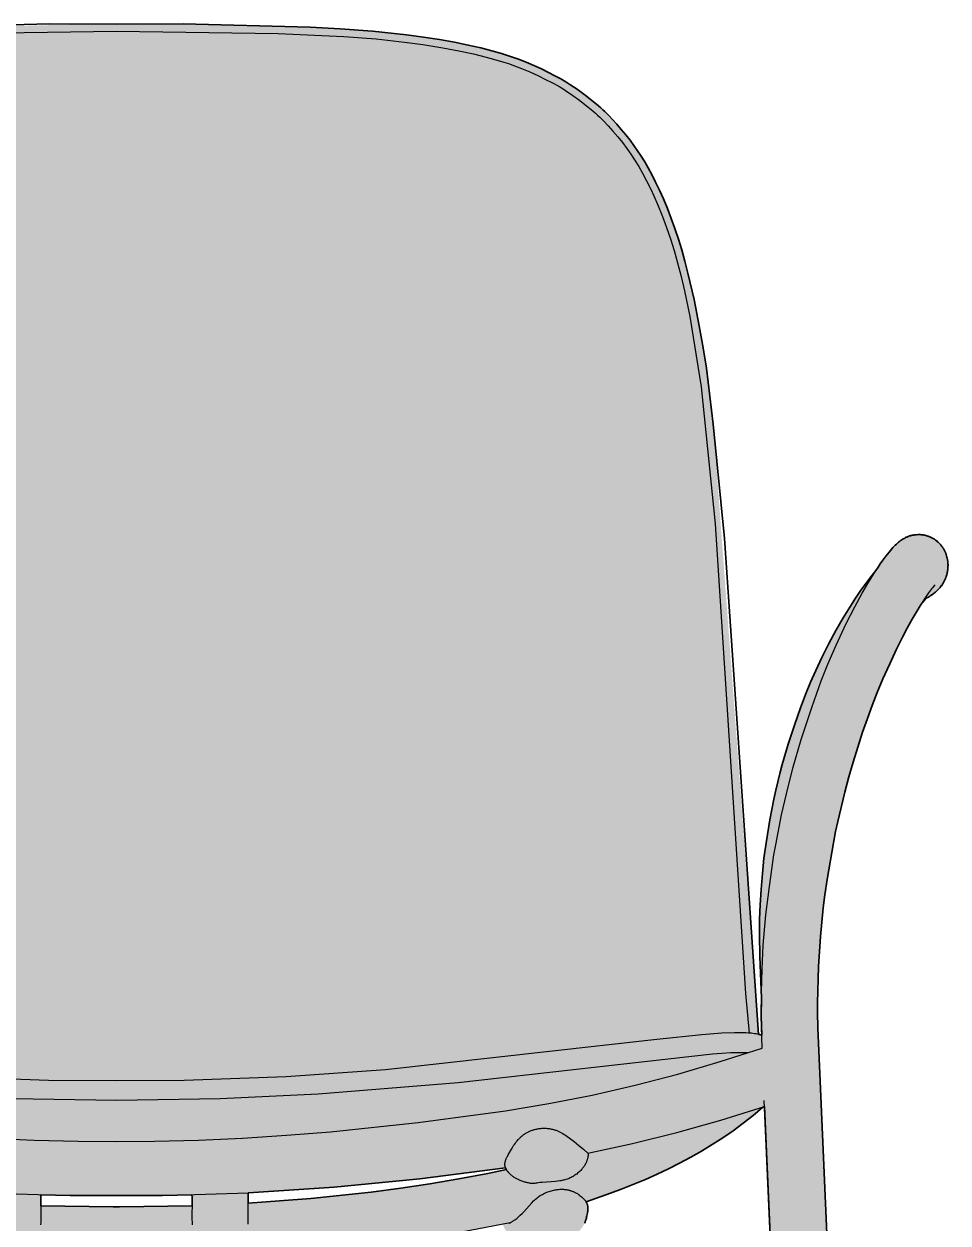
# Model space of a CAD drawing. Header units: millimetres. Extents: x 0 to 1796, y -978 to 810.
# Drawn here: x 375.8 to 687.7, y 404.7 to 809.5 of the extents above; entities that cross this region are included whole.
import ezdxf

# ---------------------------------------------------------------- set-up
doc = ezdxf.new("R2010")
doc.units = ezdxf.units.MM
doc.layers.add('Blocks', color=7, linetype='Continuous')
doc.layers.add('Blocks$Fill', color=7, linetype='Continuous', true_color=0xffffff)
doc.layers.add('Blocks$Inner', color=7, linetype='Continuous', lineweight=25, true_color=0x007f00)
doc.layers.add('Blocks$Outline', color=7, linetype='Continuous', lineweight=35, true_color=0xff3f3f)

# ---------------------------------------------------------------- blocks, each defined once
blk = doc.blocks.new('13Eighty Armrest Dining Chair Front')
at = {"layer": 'Blocks$Fill'}
h = blk.add_hatch(color=256, dxfattribs=at)
h.paths.add_polyline_path([(680.39, 615.63), (681.32, 616.17), (681.74, 616.44), (682.16, 616.73), (682.58, 617.03), (683.06, 617.38), (683.3, 617.56), (683.53, 617.75), (683.76, 617.95), (683.98, 618.15), (684.2, 618.36), (684.41, 618.57), (684.62, 618.79), (684.82, 619.02), (685.02, 619.25), (685.22, 619.51), (685.45, 619.81), (685.57, 619.98), (685.69, 620.16), (685.82, 620.36), (685.95, 620.56), (686.08, 620.77), (686.2, 620.99), (686.32, 621.21), (686.44, 621.43), (686.63, 621.82), (686.71, 622), (686.79, 622.16), (686.86, 622.34), (686.93, 622.53), (687.1, 623.01), (687.26, 623.52), (687.33, 623.75), (687.38, 623.96), (687.43, 624.16), (687.47, 624.36), (687.51, 624.56), (687.55, 624.77), (687.58, 624.98), (687.61, 625.22), (687.64, 625.48), (687.67, 625.76), (687.69, 626.06), (687.7, 626.36), (687.71, 626.66), (687.71, 626.95), (687.7, 627.25), (687.69, 627.53), (687.67, 627.8), (687.65, 627.94), (687.64, 628.08), (687.62, 628.23), (687.59, 628.38), (687.53, 628.73), (687.44, 629.13), (687.33, 629.57), (687.21, 630.02), (687.09, 630.44), (687.02, 630.63), (686.96, 630.82), (686.89, 630.99), (686.83, 631.15), (686.76, 631.31), (686.69, 631.46), (686.62, 631.61), (686.55, 631.75), (686.4, 632.03), (686.33, 632.17), (686.25, 632.3), (686.16, 632.44), (686.07, 632.58), (685.98, 632.72), (685.88, 632.86), (685.78, 633.01), (685.67, 633.16), (685.56, 633.31), (685.43, 633.46), (685.31, 633.61), (685.17, 633.77), (685.03, 633.92), (684.88, 634.08), (684.72, 634.24), (684.56, 634.4), (684.39, 634.56), (684.21, 634.72), (684.03, 634.87), (683.85, 635.02), (683.67, 635.16), (683.48, 635.3), (683.3, 635.43), (683.11, 635.56), (682.93, 635.67), (682.75, 635.78), (682.57, 635.89), (682.4, 635.98), (682.07, 636.15), (681.92, 636.23), (681.77, 636.3), (681.62, 636.37), (681.48, 636.43), (681.33, 636.48), (681.19, 636.54), (681.04, 636.59), (680.89, 636.64), (680.58, 636.73), (680.25, 636.82), (679.91, 636.9), (679.57, 636.97), (679.4, 637), (679.24, 637.03), (679.07, 637.05), (678.9, 637.07), (678.73, 637.09), (678.56, 637.1), (678.38, 637.11), (678.21, 637.12), (677.84, 637.13), (677.47, 637.12), (677.11, 637.1), (676.78, 637.08), (676.5, 637.06), (676.24, 637.02), (676.01, 636.99), (675.79, 636.95), (675.58, 636.9), (675.37, 636.85), (675.16, 636.79), (674.95, 636.73), (674.72, 636.66), (674.49, 636.58), (674.26, 636.5), (674.03, 636.41), (673.8, 636.31), (673.57, 636.21), (673.34, 636.1), (673.11, 635.98), (672.87, 635.85), (672.63, 635.71), (672.38, 635.56), (672.12, 635.39), (671.87, 635.22), (671.6, 635.03), (671.31, 634.81), (671, 634.55), (670.66, 634.26), (670.3, 633.94), (669.92, 633.58), (669.53, 633.19), (669.13, 632.77), (668.71, 632.31), (668.27, 631.8), (667.8, 631.22), (666.75, 629.87), (665.71, 628.48), (664.83, 627.24), (664.09, 626.17), (663.33, 625), (659.61, 620.14), (658.08, 618), (656.47, 615.63), (654.56, 612.67), (652.33, 609.01), (649.87, 604.71), (647.39, 600.12), (645.1, 595.6), (643.08, 591.3), (641.29, 587.27), (639.61, 583.2), (637.9, 578.71), (635.98, 573.19), (633.8, 566.38), (631.77, 559.52), (630.94, 556.51), (630.23, 553.69), (629.58, 550.85), (628.94, 547.81), (627.6, 540.82), (626.42, 533.8), (625.6, 527.94), (625.04, 522.7), (624.61, 517.34), (624.29, 512.15), (624.11, 507.37), (624.06, 502.13), (624.17, 494.76), (624.71, 480.6), (624.83, 468.19), (624.21, 468.34), (623.82, 468.42), (623.76, 468.43), (608.48, 674.45), (606.16, 693.26), (605.11, 700.14), (603.77, 707.65), (601.99, 716.45), (599.94, 725.39), (598.89, 729.48), (597.82, 733.29), (596.71, 736.91), (595.54, 740.42), (594.29, 743.87), (592.99, 747.23), (591.66, 750.43), (590.33, 753.42), (589.03, 756.15), (587.77, 758.64), (586.53, 760.9), (585.33, 762.98), (584.14, 764.9), (582.95, 766.72), (581.71, 768.49), (580.38, 770.27), (578.95, 772.09), (577.45, 773.89), (575.96, 775.63), (574.52, 777.22), (573.18, 778.63), (572.53, 779.29), (571.88, 779.92), (571.23, 780.53), (570.55, 781.14), (569.1, 782.39), (567.47, 783.72), (565.73, 785.09), (563.93, 786.44), (562.16, 787.71), (560.46, 788.87), (558.77, 789.94), (557, 790.98), (555.04, 792.04), (552.85, 793.16), (550.45, 794.31), (547.93, 795.46), (545.33, 796.56), (542.72, 797.59), (539.99, 798.56), (537.03, 799.51), (533.72, 800.45), (529.98, 801.42), (525.78, 802.39), (521.15, 803.34), (516.1, 804.25), (510.66, 805.09), (504.98, 805.85), (493.47, 807.07), (482.59, 807.88), (472.42, 808.39), (429.54, 809.5), (407.02, 809.48), (341.63, 808.39), (331.45, 807.88), (320.57, 807.07), (309.07, 805.85), (303.38, 805.09), (297.94, 804.25), (292.89, 803.34), (288.26, 802.39), (284.07, 801.42), (280.32, 800.45), (277.01, 799.51), (274.05, 798.56), (271.33, 797.59), (268.71, 796.56), (266.12, 795.46), (263.59, 794.31), (261.19, 793.16), (259, 792.04), (257.05, 790.98), (255.27, 789.94), (253.58, 788.87), (251.88, 787.71), (250.11, 786.44), (248.32, 785.09), (246.57, 783.72), (244.95, 782.39), (243.49, 781.14), (242.82, 780.53), (242.16, 779.92), (241.51, 779.29), (240.86, 778.63), (239.52, 777.22), (238.08, 775.63), (236.59, 773.89), (235.09, 772.09), (233.66, 770.27), (232.33, 768.49), (231.09, 766.72), (229.9, 764.9), (228.72, 762.98), (227.51, 760.9), (226.27, 758.64), (225.01, 756.15), (223.71, 753.42), (222.38, 750.43), (221.05, 747.23), (219.75, 743.87), (218.5, 740.42), (217.33, 736.91), (216.22, 733.29), (215.15, 729.48), (214.1, 725.39), (212.05, 716.45), (210.27, 707.65), (208.93, 700.14), (207.88, 693.26), (205.56, 674.45), (201.81, 635.79), (190.28, 468.43), (189.83, 468.34), (189.52, 468.27), (189.22, 468.19), (189.34, 480.6), (189.99, 502.13), (189.93, 507.37), (189.75, 512.15), (189.43, 517.34), (189, 522.7), (188.45, 527.94), (187.63, 533.8), (186.44, 540.82), (185.11, 547.81), (184.47, 550.85), (183.81, 553.69), (183.1, 556.51), (182.28, 559.52), (180.24, 566.38), (178.07, 573.19), (176.15, 578.71), (174.43, 583.2), (172.75, 587.27), (170.97, 591.3), (168.94, 595.6), (166.66, 600.12), (164.17, 604.71), (161.71, 609.01), (159.48, 612.67), (157.57, 615.63), (155.97, 618), (154.43, 620.14), (152.73, 622.42), (150.71, 625), (149.21, 627.24), (148.33, 628.48), (147.29, 629.87), (146.24, 631.22), (145.77, 631.8), (145.33, 632.31), (144.91, 632.77), (144.51, 633.19), (144.12, 633.58), (143.74, 633.94), (143.38, 634.26), (143.04, 634.55), (142.73, 634.81), (142.45, 635.03), (142.18, 635.22), (141.92, 635.39), (141.66, 635.56), (141.42, 635.71), (141.17, 635.85), (140.93, 635.98), (140.7, 636.1), (140.47, 636.21), (140.24, 636.31), (140.01, 636.41), (139.78, 636.5), (139.55, 636.58), (139.32, 636.66), (139.1, 636.73), (138.88, 636.79), (138.67, 636.85), (138.46, 636.9), (138.25, 636.95), (138.03, 636.99), (137.8, 637.02), (137.55, 637.06), (137.26, 637.08), (136.93, 637.1), (136.57, 637.12), (136.21, 637.13), (135.84, 637.12), (135.66, 637.11), (135.48, 637.1), (135.31, 637.09), (135.14, 637.07), (134.97, 637.05), (134.81, 637.03), (134.64, 637), (134.47, 636.97), (134.13, 636.9), (133.79, 636.82), (133.47, 636.73), (133.15, 636.64), (133, 636.59), (132.85, 636.54), (132.71, 636.48), (132.57, 636.43), (132.42, 636.37), (132.28, 636.3), (132.13, 636.23), (131.97, 636.15), (131.64, 635.98), (131.47, 635.89), (131.29, 635.78), (131.11, 635.67), (130.93, 635.56), (130.75, 635.43), (130.56, 635.3), (130.38, 635.16), (130.19, 635.02), (130.01, 634.87), (129.83, 634.72), (129.66, 634.56), (129.49, 634.4), (129.32, 634.24), (129.16, 634.08), (129.01, 633.92), (128.87, 633.77), (128.74, 633.61), (128.61, 633.46), (128.49, 633.31), (128.37, 633.16), (128.26, 633.01), (128.16, 632.86), (128.06, 632.72), (127.97, 632.58), (127.88, 632.44), (127.8, 632.3), (127.72, 632.17), (127.64, 632.03), (127.49, 631.75), (127.42, 631.61), (127.35, 631.46), (127.28, 631.31), (127.22, 631.15), (127.15, 630.99), (127.09, 630.82), (127.02, 630.63), (126.96, 630.44), (126.83, 630.02), (126.71, 629.57), (126.6, 629.13), (126.52, 628.73), (126.45, 628.38), (126.42, 628.23), (126.4, 628.08), (126.39, 627.94), (126.37, 627.8), (126.35, 627.53), (126.34, 627.25), (126.33, 626.95), (126.33, 626.66), (126.34, 626.36), (126.35, 626.06), (126.37, 625.76), (126.4, 625.48), (126.43, 625.22), (126.46, 624.98), (126.49, 624.77), (126.53, 624.56), (126.57, 624.36), (126.61, 624.16), (126.66, 623.96), (126.72, 623.75), (126.78, 623.52), (126.94, 623.01), (127.11, 622.53), (127.19, 622.34), (127.26, 622.16), (127.33, 622), (127.41, 621.82), (127.61, 621.43), (127.72, 621.21), (127.84, 620.99), (127.97, 620.77), (128.09, 620.56), (128.22, 620.36), (128.35, 620.16), (128.47, 619.98), (128.59, 619.81), (128.82, 619.51), (129.02, 619.25), (129.22, 619.02), (129.42, 618.79), (129.63, 618.57), (129.84, 618.36), (130.06, 618.15), (130.28, 617.95), (130.51, 617.75), (130.75, 617.56), (130.98, 617.38), (131.46, 617.03), (131.88, 616.73), (132.3, 616.44), (132.72, 616.17), (133.15, 615.92), (133.65, 615.63), (135.4, 613.65), (138.42, 608.64), (140.13, 605.51), (141.67, 602.54), (143.68, 598.48), (146, 593.52), (148.28, 588.41), (150.22, 583.79), (151.92, 579.47), (153.54, 575.07), (155.16, 570.4), (158.37, 560.29), (159.8, 555.33), (161.15, 550.23), (163.55, 540.25), (164.28, 536.93), (165.01, 533.11), (167.13, 520.67), (167.89, 515.54), (168.43, 511.11), (169.36, 501.41), (170, 491.33), (170.38, 478.98), (170.39, 475.92), (170.3, 470.58), (149.74, 1.9), (149.74, 1.88), (149.74, 1.88), (149.74, 1.87), (149.74, 1.86), (149.74, 1.86), (149.74, 1.85), (149.74, 1.84), (149.74, 1.84), (149.74, 1.83), (149.74, 1.82), (149.75, 1.82), (149.75, 1.81), (149.75, 1.8), (149.75, 1.8), (149.75, 1.79), (149.76, 1.78), (149.76, 1.77), (149.76, 1.77), (149.76, 1.76), (149.77, 1.75), (149.77, 1.75), (149.77, 1.74), (149.78, 1.73), (149.78, 1.73), (149.78, 1.72), (149.79, 1.71), (149.79, 1.7), (149.8, 1.7), (149.8, 1.69), (149.81, 1.68), (149.81, 1.68), (149.82, 1.67), (149.83, 1.66), (149.83, 1.65), (149.84, 1.65), (149.85, 1.64), (149.86, 1.63), (149.87, 1.62), (149.88, 1.62), (149.89, 1.61), (149.9, 1.6), (149.91, 1.59), (149.94, 1.58), (149.96, 1.56), (149.99, 1.54), (150.03, 1.52), (150.07, 1.5), (150.15, 1.46), (150.25, 1.41), (150.37, 1.36), (150.5, 1.31), (150.65, 1.26), (150.81, 1.2), (150.98, 1.15), (151.17, 1.09), (151.36, 1.03), (151.79, 0.92), (152.23, 0.82), (152.69, 0.73), (153.54, 0.58), (153.96, 0.51), (154.92, 0.39), (157.43, 0.16), (158.46, 0.08), (159.3, 0.04), (160.7, 0), (161.89, -0.01), (162.6, 0), (163.51, 0.03), (164.62, 0.09), (165.68, 0.16), (166.12, 0.21), (166.48, 0.25), (166.77, 0.29), (167.21, 0.35), (167.37, 0.38), (167.51, 0.42), (167.65, 0.45), (167.79, 0.49), (167.93, 0.54), (168.07, 0.58), (168.14, 0.61), (168.2, 0.63), (168.26, 0.66), (168.31, 0.68), (168.36, 0.7), (168.4, 0.73), (168.44, 0.75), (168.48, 0.77), (168.51, 0.79), (168.54, 0.81), (168.55, 0.82), (168.56, 0.83), (168.57, 0.84), (168.57, 0.84), (168.58, 0.85), (168.59, 0.85), (168.59, 0.86), (168.6, 0.86), (168.6, 0.87), (168.61, 0.87), (168.61, 0.88), (168.61, 0.89), (168.62, 0.89), (168.62, 0.9), (168.63, 0.91), (168.63, 0.91), (168.64, 0.92), (168.64, 0.93), (168.64, 0.93), (168.65, 0.94), (168.65, 0.95), (168.66, 0.96), (168.66, 0.97), (168.66, 0.98), (168.67, 1), (168.68, 1.02), (168.68, 1.04), (168.68, 1.03), (188.24, 444.03), (188.86, 443.84), (192.12, 441.06), (195.44, 438.42), (198.84, 435.9), (202.33, 433.5), (205.88, 431.2), (209.5, 429.01), (213.18, 426.92), (216.92, 424.92), (220.71, 423.02), (224.55, 421.21), (228.43, 419.49), (232.34, 417.84), (236.28, 416.28), (240.25, 414.79), (248.5, 411.93), (248.41, 411.78), (248.37, 411.7), (248.32, 411.61), (248.28, 411.52), (248.24, 411.44), (248.2, 411.35), (248.16, 411.26), (248.13, 411.17), (248.09, 411.08), (248.06, 410.99), (248.04, 410.9), (248.01, 410.8), (247.99, 410.71), (247.97, 410.61), (247.95, 410.51), (247.93, 410.42), (247.92, 410.32), (247.91, 410.22), (247.9, 410.12), (247.89, 410.02), (247.89, 409.92), (247.88, 409.82), (247.88, 409.71), (247.88, 409.51), (247.89, 409.3), (247.9, 409.09), (247.92, 408.88), (247.94, 408.67), (247.97, 408.46), (248.04, 408.03), (248.11, 407.62), (248.2, 407.2), (248.29, 406.8), (248.39, 406.4), (248.51, 406), (248.57, 405.81), (248.63, 405.62), (248.7, 405.42), (248.77, 405.23), (248.85, 405.05), (248.93, 404.86), (249.01, 404.68), (249.1, 404.49), (249.19, 404.31), (249.29, 404.13), (249.39, 403.96), (249.49, 403.78), (249.6, 403.61), (249.71, 403.43), (249.83, 403.27), (249.95, 403.1), (250.08, 402.93), (250.2, 402.77), (250.33, 402.61), (250.47, 402.45), (250.6, 402.3), (250.74, 402.15), (250.89, 402), (251.03, 401.85), (251.18, 401.71), (251.33, 401.57), (251.63, 401.29), (251.95, 401.03), (252.27, 400.78), (252.6, 400.54), (252.94, 400.31), (253.29, 400.08), (253.64, 399.87), (254, 399.66), (254.36, 399.46), (254.73, 399.27), (255.1, 399.09), (255.29, 399.01), (255.48, 398.93), (255.67, 398.85), (255.86, 398.78), (256.05, 398.71), (256.25, 398.65), (256.44, 398.59), (256.64, 398.54), (256.84, 398.49), (257.04, 398.44), (257.44, 398.36), (257.84, 398.29), (259.88, 397.99), (260.29, 397.92), (262.7, 397.42), (263.1, 397.35), (263.51, 397.29), (263.92, 397.24), (264.33, 397.21), (264.74, 397.19), (265.15, 397.18), (265.56, 397.18), (265.97, 397.19), (266.38, 397.22), (266.79, 397.26), (267.2, 397.31), (267.6, 397.37), (268.01, 397.45), (268.41, 397.53), (268.81, 397.63), (269.2, 397.74), (269.6, 397.85), (269.99, 397.98), (270.38, 398.12), (270.76, 398.26), (271.14, 398.42), (271.52, 398.6), (271.7, 398.69), (271.88, 398.78), (272.06, 398.88), (272.24, 398.98), (272.42, 399.08), (272.59, 399.19), (272.76, 399.3), (272.93, 399.42), (273.1, 399.54), (273.27, 399.66), (273.43, 399.79), (273.59, 399.92), (273.74, 400.05), (273.9, 400.19), (274.05, 400.33), (274.2, 400.47), (274.34, 400.61), (274.48, 400.76), (274.62, 400.91), (274.76, 401.07), (274.89, 401.23), (275.02, 401.39), (275.14, 401.55), (275.26, 401.72), (275.38, 401.88), (275.5, 402.06), (275.61, 402.23), (275.71, 402.4), (275.82, 402.58), (275.92, 402.76), (276.01, 402.94), (276.11, 403.13), (276.19, 403.31), (276.28, 403.5), (276.36, 403.69), (276.44, 403.88), (276.51, 404.07), (276.61, 404.36), (317.72, 397.32), (339.7, 394.68), (361.75, 392.79), (383.85, 391.66), (405.98, 391.28), (407.02, 391.3), (430.19, 391.66), (452.29, 392.79), (474.35, 394.68), (496.32, 397.32), (518.19, 400.7), (537.43, 404.36), (537.61, 403.88), (537.68, 403.69), (537.76, 403.5), (537.85, 403.31), (537.94, 403.13), (538.03, 402.94), (538.12, 402.76), (538.22, 402.58), (538.33, 402.4), (538.43, 402.23), (538.55, 402.06), (538.66, 401.88), (538.78, 401.72), (538.9, 401.55), (539.03, 401.39), (539.15, 401.23), (539.29, 401.07), (539.42, 400.91), (539.56, 400.76), (539.7, 400.61), (539.85, 400.47), (539.99, 400.33), (540.14, 400.19), (540.3, 400.05), (540.46, 399.92), (540.61, 399.79), (540.78, 399.66), (540.94, 399.54), (541.11, 399.42), (541.28, 399.3), (541.45, 399.19), (541.62, 399.08), (541.8, 398.98), (541.98, 398.88), (542.16, 398.78), (542.34, 398.69), (542.53, 398.6), (542.9, 398.42), (543.28, 398.26), (543.66, 398.12), (544.05, 397.98), (544.44, 397.85), (544.84, 397.74), (545.24, 397.63), (545.64, 397.53), (546.04, 397.45), (546.44, 397.37), (546.85, 397.31), (547.25, 397.26), (547.66, 397.22), (548.07, 397.19), (548.48, 397.18), (548.89, 397.18), (549.3, 397.19), (549.71, 397.21), (550.12, 397.24), (550.53, 397.29), (550.94, 397.35), (551.34, 397.42), (553.76, 397.92), (554.16, 397.99), (556.2, 398.29), (556.6, 398.36), (557, 398.44), (557.2, 398.49), (557.4, 398.54), (557.6, 398.59), (557.8, 398.65), (557.99, 398.71), (558.18, 398.78), (558.38, 398.85), (558.57, 398.93), (558.76, 399.01), (558.94, 399.09), (559.32, 399.27), (559.68, 399.46), (560.05, 399.66), (560.4, 399.87), (560.75, 400.08), (561.1, 400.31), (561.44, 400.54), (561.77, 400.78), (562.09, 401.03), (562.41, 401.29), (562.71, 401.57), (562.86, 401.71), (563.01, 401.85), (563.16, 402), (563.3, 402.15), (563.44, 402.3), (563.58, 402.45), (563.71, 402.61), (563.84, 402.77), (563.97, 402.93), (564.09, 403.1), (564.21, 403.27), (564.33, 403.43), (564.44, 403.61), (564.55, 403.78), (564.66, 403.96), (564.76, 404.13), (564.85, 404.31), (564.95, 404.49), (565.03, 404.68), (565.12, 404.86), (565.2, 405.05), (565.27, 405.23), (565.34, 405.42), (565.41, 405.62), (565.48, 405.81), (565.54, 406), (565.65, 406.4), (565.75, 406.8), (565.84, 407.2), (565.93, 407.62), (566.01, 408.03), (566.07, 408.46), (566.1, 408.67), (566.12, 408.88), (566.14, 409.09), (566.15, 409.3), (566.16, 409.51), (566.16, 409.71), (566.16, 409.82), (566.16, 409.92), (566.15, 410.02), (566.14, 410.12), (566.13, 410.22), (566.12, 410.32), (566.11, 410.42), (566.09, 410.51), (566.07, 410.61), (566.05, 410.71), (566.03, 410.8), (566.01, 410.9), (565.98, 410.99), (565.95, 411.08), (565.92, 411.17), (565.88, 411.26), (565.84, 411.35), (565.81, 411.44), (565.76, 411.52), (565.72, 411.61), (565.68, 411.7), (565.63, 411.78), (565.58, 411.86), (565.54, 411.93), (577.76, 416.28), (581.7, 417.84), (585.62, 419.49), (589.49, 421.21), (593.33, 423.02), (597.12, 424.92), (600.86, 426.92), (604.54, 429.01), (608.16, 431.2), (611.72, 433.5), (615.2, 435.9), (618.6, 438.42), (621.93, 441.06), (623.55, 442.43), (625.19, 443.84), (625.8, 444.03), (645.36, 1.03), (645.36, 1.04), (645.37, 1), (645.38, 0.98), (645.38, 0.97), (645.39, 0.96), (645.39, 0.95), (645.39, 0.94), (645.4, 0.93), (645.4, 0.93), (645.41, 0.92), (645.41, 0.91), (645.42, 0.91), (645.42, 0.9), (645.42, 0.89), (645.43, 0.89), (645.43, 0.88), (645.44, 0.87), (645.44, 0.87), (645.45, 0.86), (645.45, 0.86), (645.46, 0.85), (645.46, 0.85), (645.47, 0.84), (645.47, 0.84), (645.48, 0.83), (645.49, 0.82), (645.51, 0.81), (645.53, 0.79), (645.57, 0.77), (645.6, 0.75), (645.64, 0.73), (645.69, 0.7), (645.73, 0.68), (645.79, 0.66), (645.84, 0.63), (645.9, 0.61), (645.97, 0.58), (646.11, 0.54), (646.25, 0.49), (646.4, 0.45), (646.53, 0.42), (646.67, 0.38), (646.84, 0.35), (647.27, 0.29), (647.57, 0.25), (647.93, 0.21), (648.36, 0.16), (649.43, 0.09), (650.53, 0.03), (651.44, 0), (652.16, -0.01), (653.34, 0), (654.74, 0.04), (655.58, 0.08), (656.61, 0.16), (659.12, 0.39), (660.08, 0.51), (660.5, 0.58), (661.36, 0.73), (661.81, 0.82), (662.26, 0.92), (662.68, 1.03), (662.87, 1.09), (663.06, 1.15), (663.23, 1.2), (663.39, 1.26), (663.54, 1.31), (663.67, 1.36), (663.79, 1.41), (663.89, 1.46), (663.98, 1.5), (664.01, 1.52), (664.05, 1.54), (664.08, 1.56), (664.11, 1.58), (664.13, 1.59), (664.14, 1.6), (664.15, 1.61), (664.17, 1.62), (664.17, 1.62), (664.18, 1.63), (664.19, 1.64), (664.2, 1.65), (664.21, 1.65), (664.22, 1.66), (664.22, 1.67), (664.23, 1.68), (664.23, 1.68), (664.24, 1.69), (664.24, 1.7), (664.25, 1.7), (664.25, 1.71), (664.26, 1.72), (664.26, 1.73), (664.27, 1.73), (664.27, 1.74), (664.27, 1.75), (664.28, 1.75), (664.28, 1.76), (664.28, 1.77), (664.29, 1.77), (664.29, 1.78), (664.29, 1.79), (664.29, 1.8), (664.29, 1.8), (664.3, 1.81), (664.3, 1.82), (664.3, 1.82), (664.3, 1.83), (664.3, 1.84), (664.3, 1.84), (664.3, 1.85), (664.3, 1.86), (664.3, 1.86), (664.3, 1.87), (664.3, 1.88), (664.3, 1.88), (664.3, 1.89), (664.3, 1.9), (643.65, 475.92), (643.66, 478.98), (644.05, 491.33), (644.69, 501.41), (645.61, 511.11), (646.15, 515.54), (646.91, 520.67), (649.03, 533.11), (649.76, 536.93), (650.49, 540.25), (652.89, 550.23), (654.24, 555.33), (655.67, 560.29), (658.88, 570.4), (660.5, 575.07), (662.13, 579.47), (663.82, 583.79), (665.76, 588.41), (668.04, 593.52), (670.36, 598.48), (672.37, 602.54), (673.91, 605.51), (675.62, 608.64), (677.58, 611.97), (678.64, 613.65)], flags=0)
h.paths.add_polyline_path([(362.52, 414.92), (362.58, 413.28), (362.58, 411.61), (362.57, 411.41), (321.02, 415.16), (311.04, 416.47), (301.17, 417.96), (291.39, 419.63), (275.35, 422.77), (275.45, 422.94), (275.51, 423.05), (275.56, 423.16), (275.61, 423.27), (275.65, 423.38), (333.47, 416.8), (362.44, 414.92)], flags=0)
h.paths.add_polyline_path([(381.53, 414.31), (407.02, 413.98), (432.51, 414.31), (432.57, 412.66), (432.56, 410.52), (407.02, 410.23), (381.49, 410.52), (381.49, 413.43)], flags=0)
h.paths.add_polyline_path([(451.52, 414.92), (480.57, 416.8), (509.47, 419.61), (538.39, 423.38), (538.48, 423.16), (538.54, 423.05), (538.59, 422.94), (538.65, 422.83), (538.69, 422.77), (512.87, 417.96), (503, 416.47), (493.02, 415.16), (472.62, 413), (451.47, 411.41), (451.46, 413.28), (451.48, 414.09)], flags=0)
at = {"layer": 'Blocks$Inner'}
for points in [[(341.63, 808.39), (384.5, 809.5), (407.02, 809.48), (429.54, 809.5), (472.42, 808.39), (482.59, 807.88), (493.47, 807.07), (504.98, 805.85), (510.66, 805.09), (516.1, 804.25), (521.15, 803.34), (525.78, 802.39), (529.98, 801.42), (533.72, 800.45), (537.03, 799.51), (539.99, 798.56), (542.72, 797.59), (545.33, 796.56), (547.93, 795.46), (550.45, 794.31), (552.85, 793.16), (555.04, 792.04), (557, 790.98), (558.77, 789.94), (560.46, 788.87), (562.16, 787.71), (563.93, 786.44), (565.73, 785.09), (567.47, 783.72), (569.1, 782.39), (570.55, 781.14), (571.23, 780.53), (571.88, 779.92), (572.53, 779.29), (573.18, 778.63), (574.52, 777.22), (575.96, 775.63), (577.45, 773.89), (578.95, 772.09), (580.38, 770.27), (581.71, 768.49), (582.95, 766.72), (584.14, 764.9), (585.33, 762.98), (586.53, 760.9), (587.77, 758.64), (589.03, 756.15), (590.33, 753.42), (591.66, 750.43), (592.99, 747.23), (594.29, 743.87), (595.54, 740.42), (596.71, 736.91), (597.82, 733.29), (598.89, 729.48), (599.94, 725.39), (601.99, 716.45), (603.77, 707.65), (605.11, 700.14), (606.16, 693.26), (608.48, 674.45), (612.23, 635.79), (623.76, 468.43)], [(352.46, 806.28), (407.02, 807.11), (461.59, 806.28), (483.83, 805.27), (494.65, 804.43), (504.22, 803.39), (510.5, 802.56), (517.25, 801.49), (522.65, 800.47), (527.53, 799.41), (531.85, 798.34), (534.36, 797.66), (537.79, 796.63), (539.32, 796.12), (540.84, 795.59), (542.28, 795.05), (543.71, 794.49), (546.53, 793.31), (549.3, 792.06), (551.91, 790.8), (554.26, 789.59), (556.31, 788.46), (557.24, 787.91), (558.16, 787.34), (559.07, 786.76), (559.97, 786.16), (561.08, 785.38), (563.02, 783.97), (564.97, 782.48), (566.8, 781.01), (567.78, 780.2), (568.73, 779.38), (569.45, 778.73), (570.16, 778.07), (570.85, 777.39), (571.54, 776.7), (573, 775.14), (574.59, 773.36), (576.23, 771.42), (577.83, 769.44), (579.31, 767.5), (580.66, 765.59), (581.95, 763.64), (583.31, 761.43), (584.63, 759.13), (585.98, 756.59), (587.38, 753.78), (588.42, 751.51), (589.88, 748.14), (591.33, 744.53), (592.73, 740.79), (594.04, 736.97), (595.27, 733.02), (596.45, 728.84), (597.61, 724.31), (598.76, 719.4), (600.6, 710.72), (604.35, 686.99), (609.17, 640.82), (619.39, 482.17), (620.57, 468.85)], [(364.43, 433.4), (379.29, 432.74), (394.17, 432.37), (407.02, 432.31), (419.88, 432.37), (434.75, 432.74), (449.61, 433.4), (464.45, 434.35), (479.28, 435.57), (508.87, 438.67), (538.36, 442.63), (553.03, 445.07), (567.62, 447.92), (582.11, 451.25), (596.5, 455.02), (610.78, 459.22), (624.93, 463.8), (624.68, 474.52), (624.71, 482.7), (624.94, 490.43), (625.37, 498.55), (626.26, 508.73), (627.41, 518.29), (628.97, 529), (629.54, 532.41), (631.56, 542.56), (633.16, 549.62), (635.36, 558.24), (638.18, 568), (641.7, 578.82), (644.94, 587.77), (647.2, 593.43), (649.97, 599.84), (653.36, 607.1), (656.23, 612.77), (658.71, 617.34), (660.64, 620.67), (662.65, 623.94), (664.09, 626.17), (664.83, 627.24), (665.71, 628.48), (666.75, 629.87), (667.8, 631.22), (668.27, 631.8), (668.71, 632.31), (669.13, 632.77), (669.53, 633.19), (669.92, 633.58), (670.3, 633.94), (670.66, 634.26), (671, 634.55), (671.31, 634.81), (671.6, 635.03), (671.87, 635.22), (672.12, 635.39), (672.38, 635.56), (672.63, 635.71), (672.87, 635.85), (673.11, 635.98), (673.34, 636.1), (673.57, 636.21), (673.8, 636.31), (674.03, 636.41), (674.26, 636.5), (674.49, 636.58), (674.72, 636.66), (674.95, 636.73), (675.16, 636.79), (675.37, 636.85), (675.58, 636.9), (675.79, 636.95), (676.01, 636.99), (676.24, 637.02), (676.5, 637.06), (676.78, 637.08), (677.11, 637.1), (677.47, 637.12), (677.84, 637.13), (678.21, 637.12), (678.38, 637.11), (678.56, 637.1), (678.73, 637.09), (678.9, 637.07), (679.07, 637.05), (679.24, 637.03), (679.4, 637), (679.57, 636.97), (679.91, 636.9), (680.25, 636.82), (680.58, 636.73), (680.89, 636.64), (681.04, 636.59), (681.19, 636.54), (681.33, 636.48), (681.48, 636.43), (681.62, 636.37), (681.77, 636.3), (681.92, 636.23), (682.07, 636.15), (682.4, 635.98), (682.57, 635.89), (682.75, 635.78), (682.93, 635.67), (683.11, 635.56), (683.3, 635.43), (683.48, 635.3), (683.67, 635.16), (683.85, 635.02), (684.03, 634.87), (684.21, 634.72), (684.39, 634.56), (684.56, 634.4), (684.72, 634.24), (684.88, 634.08), (685.03, 633.92), (685.17, 633.77), (685.31, 633.61), (685.43, 633.46), (685.56, 633.31), (685.67, 633.16), (685.78, 633.01), (685.88, 632.86), (685.98, 632.72), (686.07, 632.58), (686.16, 632.44), (686.25, 632.3), (686.33, 632.17), (686.4, 632.03), (686.55, 631.75), (686.62, 631.61), (686.69, 631.46), (686.76, 631.31), (686.83, 631.15), (686.89, 630.99), (686.96, 630.82), (687.02, 630.63), (687.09, 630.44), (687.21, 630.02), (687.33, 629.57), (687.44, 629.13), (687.53, 628.73), (687.59, 628.38), (687.62, 628.23), (687.64, 628.08), (687.65, 627.94), (687.67, 627.8), (687.69, 627.53), (687.7, 627.25), (687.71, 626.95), (687.71, 626.66), (687.7, 626.36), (687.69, 626.06), (687.67, 625.76), (687.64, 625.48), (687.61, 625.22), (687.58, 624.98), (687.55, 624.77), (687.51, 624.56), (687.47, 624.36), (687.43, 624.16), (687.38, 623.96), (687.33, 623.75), (687.26, 623.52), (687.1, 623.01), (686.93, 622.53), (686.86, 622.34), (686.79, 622.16), (686.71, 622), (686.63, 621.82), (686.44, 621.43), (686.32, 621.21), (686.2, 620.99), (686.08, 620.77), (685.95, 620.56), (685.82, 620.36), (685.69, 620.16), (685.57, 619.98), (685.45, 619.81), (685.22, 619.51), (685.02, 619.25), (684.82, 619.02), (684.62, 618.79), (684.41, 618.57), (684.2, 618.36), (683.98, 618.15), (683.76, 617.95), (683.53, 617.75), (683.3, 617.56), (683.06, 617.38), (682.58, 617.03), (682.16, 616.73), (681.74, 616.44), (681.32, 616.17), (680.9, 615.92), (680.39, 615.63), (678.54, 613.54)], [(624.71, 480.6), (624.17, 494.76), (624.06, 502.13), (624.11, 507.37), (624.29, 512.15), (624.61, 517.34), (625.04, 522.7), (625.6, 527.94), (626.42, 533.8), (627.6, 540.82), (628.94, 547.81), (629.58, 550.85), (630.23, 553.69), (630.94, 556.51), (631.77, 559.52), (633.8, 566.38), (635.98, 573.19), (637.9, 578.71), (639.61, 583.2), (641.29, 587.27), (643.08, 591.3), (645.1, 595.6), (647.39, 600.12), (649.87, 604.71), (652.33, 609.01), (654.56, 612.67), (656.47, 615.63), (658.08, 618), (659.61, 620.14), (661.31, 622.42), (663.38, 625.05)], [(683.29, 620.16), (682.42, 619.12), (682.15, 618.79), (681.14, 617.43), (680.49, 616.51), (679.52, 615.06), (677.58, 611.97), (675.62, 608.64), (673.91, 605.51), (672.37, 602.54), (670.36, 598.48), (668.04, 593.52), (665.76, 588.41), (663.82, 583.79), (662.13, 579.47), (660.5, 575.07), (658.88, 570.4), (655.67, 560.29), (654.24, 555.33), (652.89, 550.23), (650.49, 540.25), (649.76, 536.93), (649.03, 533.11), (646.91, 520.67), (646.15, 515.54), (645.61, 511.11), (644.69, 501.41), (644.05, 491.33), (643.66, 478.98), (643.65, 475.92), (643.74, 470.58), (664.3, 1.9)], [(624.83, 468.19), (624.52, 468.27), (624.21, 468.34), (623.82, 468.42), (623.39, 468.5), (622.92, 468.58), (622.41, 468.66), (621.35, 468.78), (620.35, 468.87), (619.51, 468.93), (618.64, 468.96), (616.51, 468.99), (615.66, 468.98), (611.4, 468.81), (604.57, 468.3), (589.38, 466.67), (497.8, 456.4), (464.33, 454.11), (429.88, 452.85), (407.02, 452.74), (384.16, 452.85), (349.72, 454.11)], [(620.07, 462.18), (619.5, 462.21), (618.83, 462.23), (617.83, 462.24), (616.32, 462.22), (614.39, 462.14), (611.33, 461.97), (608.24, 461.73), (522.42, 452.05), (475.17, 448.22), (442.05, 446.71), (407.02, 446.15), (371.99, 446.71), (338.87, 448.22), (291.63, 452.05), (205.8, 461.73), (202.71, 461.97), (199.65, 462.14), (197.72, 462.22), (196.21, 462.24), (195.22, 462.23), (194.54, 462.21), (193.97, 462.18)], [(645.36, 1.03), (625.71, 446.11)], [(565.54, 411.93), (573.79, 414.79), (577.76, 416.28), (581.7, 417.84), (585.62, 419.49), (589.49, 421.21), (593.33, 423.02), (597.12, 424.92), (600.86, 426.92), (604.54, 429.01), (608.16, 431.2), (611.72, 433.5), (615.2, 435.9), (618.6, 438.42), (621.93, 441.06), (623.55, 442.43), (625.19, 443.84)], [(566.11, 428.34), (581.19, 431.63), (596.18, 435.34), (611.05, 439.48), (625.8, 444.03)], [(566.26, 428.37), (566.26, 428.18), (566.25, 428), (566.25, 427.82), (566.23, 427.64), (566.22, 427.46), (566.19, 427.28), (566.17, 427.1), (566.14, 426.92), (566.1, 426.75), (566.06, 426.57), (566.02, 426.4), (565.97, 426.23), (565.92, 426.06), (565.86, 425.89), (565.8, 425.72), (565.74, 425.55), (565.67, 425.38), (565.6, 425.22), (565.53, 425.06), (565.45, 424.89), (565.37, 424.73), (565.29, 424.57), (565.2, 424.42), (565.11, 424.26), (565.01, 424.11), (564.91, 423.95), (564.81, 423.8), (564.71, 423.65), (564.6, 423.5), (564.49, 423.36), (564.38, 423.21), (564.26, 423.07), (564.14, 422.93), (564.02, 422.79), (563.77, 422.52), (563.51, 422.26), (563.24, 422), (562.96, 421.76), (562.68, 421.52), (562.38, 421.29), (562.08, 421.07), (561.77, 420.86), (561.46, 420.66), (561.14, 420.47), (560.81, 420.29), (560.48, 420.12), (560.14, 419.96), (559.81, 419.82), (559.46, 419.68), (559.12, 419.56), (558.77, 419.44), (558.42, 419.34), (558.07, 419.25), (557.71, 419.16), (557.36, 419.09), (557, 419.02), (556.64, 418.96), (555.92, 418.86), (555.19, 418.78), (550.76, 418.46), (550.03, 418.39), (549.3, 418.3), (548.93, 418.24), (548.57, 418.18), (548.21, 418.12), (547.85, 418.04), (547.6, 418.06), (547.34, 418.08), (547.08, 418.11), (546.83, 418.14), (546.57, 418.18), (546.32, 418.22), (546.06, 418.27), (545.81, 418.32), (545.56, 418.38), (545.31, 418.44), (545.06, 418.51), (544.81, 418.58), (544.32, 418.73), (543.83, 418.9), (543.59, 419), (543.35, 419.09), (543.12, 419.19), (542.88, 419.3), (542.65, 419.41), (542.42, 419.52), (542.19, 419.64), (541.97, 419.76), (541.75, 419.89), (541.53, 420.02), (541.31, 420.16), (541.09, 420.31), (540.88, 420.46), (540.67, 420.61), (540.47, 420.78), (540.27, 420.95), (540.07, 421.12), (539.87, 421.3), (539.68, 421.49), (539.5, 421.68), (539.41, 421.78), (539.33, 421.88), (539.24, 421.98), (539.16, 422.08), (539.08, 422.19), (539, 422.29), (538.93, 422.4), (538.85, 422.5), (538.78, 422.61), (538.72, 422.72), (538.65, 422.83), (538.59, 422.94), (538.54, 423.05), (538.48, 423.16), (538.43, 423.27), (538.39, 423.39), (538.34, 423.5), (538.31, 423.62), (538.27, 423.73), (538.26, 423.79), (538.24, 423.85), (538.23, 423.91), (538.22, 423.97), (538.2, 424.03), (538.19, 424.09), (538.19, 424.15), (538.18, 424.2), (538.17, 424.26), (538.17, 424.32), (538.16, 424.38), (538.16, 424.44), (538.16, 424.5), (538.16, 424.56), (538.16, 424.62), (538.16, 424.68), (538.16, 424.74), (538.16, 424.8), (538.18, 424.93), (538.19, 425.05), (538.21, 425.17), (538.23, 425.29), (538.26, 425.41), (538.29, 425.54), (538.32, 425.66), (538.36, 425.78), (538.39, 425.9), (538.44, 426.03), (538.48, 426.15), (538.53, 426.27), (538.63, 426.52), (538.74, 426.76), (538.85, 427.01), (538.98, 427.25), (539.23, 427.73), (540.02, 429.12), (540.55, 430.01), (540.83, 430.44), (541.11, 430.86), (541.4, 431.28), (541.69, 431.69), (542.01, 432.1), (542.33, 432.5), (542.67, 432.89), (542.84, 433.08), (543.02, 433.27), (543.2, 433.45), (543.38, 433.64), (543.57, 433.81), (543.76, 433.99), (543.96, 434.15), (544.16, 434.32), (544.36, 434.48), (544.57, 434.63), (544.78, 434.78), (544.99, 434.92), (545.21, 435.06), (545.43, 435.19), (545.65, 435.32), (545.88, 435.44), (546.11, 435.55), (546.35, 435.66), (546.58, 435.77), (546.82, 435.87), (547.06, 435.96), (547.3, 436.05), (547.55, 436.14), (547.79, 436.21), (548.04, 436.29), (548.29, 436.35), (548.54, 436.42), (548.79, 436.47), (549.05, 436.52), (549.3, 436.57), (549.56, 436.61), (549.81, 436.65), (550.07, 436.68), (550.32, 436.7), (550.58, 436.72), (550.84, 436.73), (551.1, 436.74), (551.36, 436.74), (551.61, 436.74), (551.87, 436.73), (552.13, 436.72), (552.39, 436.7), (552.64, 436.68), (552.9, 436.65), (553.16, 436.61), (553.41, 436.57), (553.67, 436.53), (553.92, 436.47), (554.17, 436.42), (554.42, 436.36), (554.67, 436.29), (554.92, 436.22), (555.16, 436.14), (555.41, 436.05), (555.65, 435.97), (555.89, 435.87), (556.13, 435.77), (556.36, 435.67), (556.59, 435.56), (556.83, 435.45), (557.05, 435.33), (557.28, 435.2), (557.72, 434.95), (558.16, 434.67), (558.59, 434.39), (559.02, 434.1), (559.86, 433.49), (561.51, 432.25), (563.12, 430.96), (564.69, 429.62), (566.23, 428.25)], [(275.65, 423.38), (304.57, 419.61), (333.47, 416.8), (362.44, 414.92), (391.46, 413.98), (407.02, 413.98), (422.58, 413.98), (451.6, 414.92), (480.57, 416.8), (509.47, 419.61), (538.39, 423.38)], [(538.69, 422.77), (532.37, 421.48), (522.65, 419.63), (512.87, 417.96), (503, 416.47), (493.02, 415.16), (472.62, 413), (451.47, 411.41)], [(381.53, 414.31), (381.49, 413.43), (381.48, 412.66), (381.48, 411.05), (381.53, 407.65), (381.52, 405.91), (381.49, 405.04), (381.45, 404.17)], [(432.51, 414.31), (432.55, 413.43), (432.57, 412.66), (432.56, 411.05), (432.52, 407.65), (432.52, 405.91), (432.55, 405.04), (432.59, 404.17)], [(451.48, 404.39), (451.51, 405.3), (451.53, 406.22), (451.52, 408.05), (451.46, 411.61), (451.46, 413.28), (451.48, 414.09), (451.52, 414.92)], [(539.63, 404.72), (539.72, 404.75), (539.82, 404.79), (539.91, 404.83), (540.1, 404.92), (540.28, 405.01), (540.46, 405.11), (540.64, 405.21), (540.81, 405.32), (540.98, 405.43), (541.15, 405.55), (541.32, 405.67), (541.48, 405.79), (541.81, 406.05), (542.13, 406.31), (542.75, 406.85), (543.35, 407.41), (543.94, 407.98), (544.51, 408.57), (547.28, 411.61), (547.86, 412.19), (548.16, 412.47), (548.46, 412.75), (548.77, 413.02), (549.09, 413.28), (549.42, 413.52), (549.75, 413.76), (550.1, 413.99), (550.45, 414.21), (550.8, 414.41), (551.16, 414.61), (551.53, 414.79), (551.9, 414.96), (552.28, 415.13), (552.66, 415.28), (553.05, 415.41), (553.44, 415.54), (553.84, 415.66), (554.23, 415.76), (554.63, 415.85), (555.04, 415.93), (555.44, 416), (555.85, 416.06), (556.26, 416.1), (556.67, 416.13), (556.88, 416.14), (557.08, 416.14), (557.29, 416.14), (557.49, 416.14), (557.7, 416.13), (557.9, 416.12), (558.11, 416.11), (558.31, 416.09), (558.52, 416.07), (558.72, 416.04), (558.92, 416.01), (559.12, 415.98), (559.33, 415.94), (559.53, 415.9), (559.73, 415.85), (559.93, 415.8), (560.12, 415.74), (560.32, 415.68), (560.51, 415.62), (560.71, 415.55), (560.9, 415.48), (561.09, 415.41), (561.28, 415.33), (561.47, 415.24), (561.66, 415.16), (561.84, 415.06), (562.02, 414.97), (562.2, 414.87), (562.38, 414.77), (562.56, 414.66), (562.73, 414.55), (562.91, 414.44), (563.08, 414.32), (563.25, 414.2), (563.58, 413.95), (563.9, 413.7), (564.21, 413.43), (564.36, 413.29), (564.51, 413.15), (564.65, 413.01), (564.79, 412.87), (564.93, 412.72), (565.06, 412.57), (565.19, 412.42), (565.31, 412.27), (565.36, 412.19), (565.42, 412.11), (565.48, 412.03), (565.53, 411.94), (565.58, 411.86), (565.63, 411.78), (565.68, 411.7), (565.72, 411.61), (565.76, 411.52), (565.81, 411.44), (565.84, 411.35), (565.88, 411.26), (565.92, 411.17), (565.95, 411.08), (565.98, 410.99), (566.01, 410.9), (566.03, 410.8), (566.05, 410.71), (566.07, 410.61), (566.09, 410.51), (566.11, 410.42), (566.12, 410.32), (566.13, 410.22), (566.14, 410.12), (566.15, 410.02), (566.16, 409.92), (566.16, 409.82), (566.16, 409.71), (566.16, 409.51), (566.15, 409.3), (566.14, 409.09), (566.12, 408.88), (566.1, 408.67), (566.07, 408.46), (566.01, 408.03), (565.93, 407.62), (565.84, 407.2), (565.75, 406.8), (565.65, 406.4), (565.54, 406), (565.48, 405.81), (565.41, 405.62), (565.34, 405.42), (565.27, 405.23), (565.2, 405.05), (565.12, 404.86), (565.03, 404.68)], [(381.49, 410.52), (405.98, 410.22), (407.02, 410.23), (408.06, 410.22), (432.56, 410.52)], [(539.94, 404.83), (518.19, 400.7), (496.32, 397.32), (474.35, 394.68), (452.29, 392.79), (430.19, 391.66), (408.06, 391.28), (407.02, 391.3), (405.98, 391.28), (383.85, 391.66), (361.75, 392.79), (339.7, 394.68), (317.72, 397.32), (295.85, 400.7), (274.11, 404.83)]]:
    blk.add_lwpolyline(points, dxfattribs=at)
at = {"layer": 'Blocks$Outline'}
for points in [[(407.02, 809.48), (384.5, 809.5), (341.63, 808.39)], [(623.76, 468.43), (612.23, 635.79), (608.48, 674.45), (606.16, 693.26), (605.11, 700.14), (603.77, 707.65), (601.99, 716.45), (599.94, 725.39), (598.89, 729.48), (597.82, 733.29), (596.71, 736.91), (595.54, 740.42), (594.29, 743.87), (592.99, 747.23), (591.66, 750.43), (590.33, 753.42), (589.03, 756.15), (587.77, 758.64), (586.53, 760.9), (585.33, 762.98), (584.14, 764.9), (582.95, 766.72), (581.71, 768.49), (580.38, 770.27), (578.95, 772.09), (577.45, 773.89), (575.96, 775.63), (574.52, 777.22), (573.18, 778.63), (572.53, 779.29), (571.88, 779.92), (571.23, 780.53), (570.55, 781.14), (569.1, 782.39), (567.47, 783.72), (565.73, 785.09), (563.93, 786.44), (562.16, 787.71), (560.46, 788.87), (558.77, 789.94), (557, 790.98), (555.04, 792.04), (552.85, 793.16), (550.45, 794.31), (547.93, 795.46), (545.33, 796.56), (542.72, 797.59), (539.99, 798.56), (537.03, 799.51), (533.72, 800.45), (529.98, 801.42), (525.78, 802.39), (521.15, 803.34), (516.1, 804.25), (510.66, 805.09), (504.98, 805.85), (493.47, 807.07), (482.59, 807.88), (472.42, 808.39), (429.54, 809.5), (407.02, 809.48)], [(680.39, 615.63), (680.9, 615.92), (681.32, 616.17), (681.74, 616.44), (682.16, 616.73), (682.58, 617.03), (683.06, 617.38), (683.3, 617.56), (683.53, 617.75), (683.76, 617.95), (683.98, 618.15), (684.2, 618.36), (684.41, 618.57), (684.62, 618.79), (684.82, 619.02), (685.02, 619.25), (685.22, 619.51), (685.45, 619.81), (685.57, 619.98), (685.69, 620.16), (685.82, 620.36), (685.95, 620.56), (686.08, 620.77), (686.2, 620.99), (686.32, 621.21), (686.44, 621.43), (686.63, 621.82), (686.71, 622), (686.79, 622.16), (686.86, 622.34), (686.93, 622.53), (687.1, 623.01), (687.26, 623.52), (687.33, 623.75), (687.38, 623.96), (687.43, 624.16), (687.47, 624.36), (687.51, 624.56), (687.55, 624.77), (687.58, 624.98), (687.61, 625.22), (687.64, 625.48), (687.67, 625.76), (687.69, 626.06), (687.7, 626.36), (687.71, 626.66), (687.71, 626.95), (687.7, 627.25), (687.69, 627.53), (687.67, 627.8), (687.65, 627.94), (687.64, 628.08), (687.62, 628.23), (687.59, 628.38), (687.53, 628.73), (687.44, 629.13), (687.33, 629.57), (687.21, 630.02), (687.09, 630.44), (687.02, 630.63), (686.96, 630.82), (686.89, 630.99), (686.83, 631.15), (686.76, 631.31), (686.69, 631.46), (686.62, 631.61), (686.55, 631.75), (686.4, 632.03), (686.33, 632.17), (686.25, 632.3), (686.16, 632.44), (686.07, 632.58), (685.98, 632.72), (685.88, 632.86), (685.78, 633.01), (685.67, 633.16), (685.56, 633.31), (685.43, 633.46), (685.31, 633.61), (685.17, 633.77), (685.03, 633.92), (684.88, 634.08), (684.72, 634.24), (684.56, 634.4), (684.39, 634.56), (684.21, 634.72), (684.03, 634.87), (683.85, 635.02), (683.67, 635.16), (683.48, 635.3), (683.3, 635.43), (683.11, 635.56), (682.93, 635.67), (682.75, 635.78), (682.57, 635.89), (682.4, 635.98), (682.07, 636.15), (681.92, 636.23), (681.77, 636.3), (681.62, 636.37), (681.48, 636.43), (681.33, 636.48), (681.19, 636.54), (681.04, 636.59), (680.89, 636.64), (680.58, 636.73), (680.25, 636.82), (679.91, 636.9), (679.57, 636.97), (679.4, 637), (679.24, 637.03), (679.07, 637.05), (678.9, 637.07), (678.73, 637.09), (678.56, 637.1), (678.38, 637.11), (678.21, 637.12), (677.84, 637.13), (677.47, 637.12), (677.11, 637.1), (676.78, 637.08), (676.5, 637.06), (676.24, 637.02), (676.01, 636.99), (675.79, 636.95), (675.58, 636.9), (675.37, 636.85), (675.16, 636.79), (674.95, 636.73), (674.72, 636.66), (674.49, 636.58), (674.26, 636.5), (674.03, 636.41), (673.8, 636.31), (673.57, 636.21), (673.34, 636.1), (673.11, 635.98), (672.87, 635.85), (672.63, 635.71), (672.38, 635.56), (672.12, 635.39), (671.87, 635.22), (671.6, 635.03), (671.31, 634.81), (671, 634.55), (670.66, 634.26), (670.3, 633.94), (669.92, 633.58), (669.53, 633.19), (669.13, 632.77), (668.71, 632.31), (668.27, 631.8), (667.8, 631.22), (666.75, 629.87), (665.71, 628.48), (664.83, 627.24), (664.09, 626.17), (663.33, 625)], [(663.33, 625), (661.31, 622.42), (659.61, 620.14), (658.08, 618), (656.47, 615.63), (654.56, 612.67), (652.33, 609.01), (649.87, 604.71), (647.39, 600.12), (645.1, 595.6), (643.08, 591.3), (641.29, 587.27), (639.61, 583.2), (637.9, 578.71), (635.98, 573.19), (633.8, 566.38), (631.77, 559.52), (630.94, 556.51), (630.23, 553.69), (629.58, 550.85), (628.94, 547.81), (627.6, 540.82), (626.42, 533.8), (625.6, 527.94), (625.04, 522.7), (624.61, 517.34), (624.29, 512.15), (624.11, 507.37), (624.06, 502.13), (624.17, 494.76), (624.71, 480.6)], [(678.64, 613.65), (680.39, 615.63)], [(664.3, 1.9), (643.74, 470.58), (643.65, 475.92), (643.66, 478.98), (644.05, 491.33), (644.69, 501.41), (645.61, 511.11), (646.15, 515.54), (646.91, 520.67), (649.03, 533.11), (649.76, 536.93), (650.49, 540.25), (652.89, 550.23), (654.24, 555.33), (655.67, 560.29), (658.88, 570.4), (660.5, 575.07), (662.13, 579.47), (663.82, 583.79), (665.76, 588.41), (668.04, 593.52), (670.36, 598.48), (672.37, 602.54), (673.91, 605.51), (675.62, 608.64), (677.58, 611.97), (678.64, 613.65)], [(624.71, 480.6), (624.68, 474.52), (624.83, 468.19)], [(624.83, 468.19), (624.52, 468.27), (624.21, 468.34), (623.82, 468.42), (623.76, 468.43)], [(565.54, 411.93), (573.79, 414.79), (577.76, 416.28), (581.7, 417.84), (585.62, 419.49), (589.49, 421.21), (593.33, 423.02), (597.12, 424.92), (600.86, 426.92), (604.54, 429.01), (608.16, 431.2), (611.72, 433.5), (615.2, 435.9), (618.6, 438.42), (621.93, 441.06), (623.55, 442.43), (625.19, 443.84)], [(625.19, 443.84), (625.8, 444.03)], [(625.8, 444.03), (645.36, 1.03), (645.36, 1.04)], [(538.69, 422.77), (532.37, 421.48), (522.65, 419.63), (512.87, 417.96), (503, 416.47), (493.02, 415.16), (472.62, 413), (451.47, 411.41)], [(451.52, 414.92), (451.6, 414.92), (480.57, 416.8), (509.47, 419.61), (538.39, 423.38)], [(538.39, 423.38), (538.43, 423.27), (538.48, 423.16), (538.54, 423.05), (538.59, 422.94), (538.65, 422.83), (538.69, 422.77)], [(381.49, 410.52), (381.48, 411.05), (381.48, 412.66), (381.49, 413.43), (381.53, 414.31)], [(381.53, 414.31), (391.46, 413.98), (407.02, 413.98)], [(407.02, 413.98), (422.58, 413.98), (432.51, 414.31)], [(432.51, 414.31), (432.55, 413.43), (432.57, 412.66), (432.56, 411.05), (432.56, 410.52)], [(451.47, 411.41), (451.46, 411.61), (451.46, 413.28), (451.48, 414.09), (451.52, 414.92)], [(407.02, 410.23), (405.98, 410.22), (381.49, 410.52)], [(432.56, 410.52), (408.06, 410.22), (407.02, 410.23)], [(565.03, 404.68), (565.12, 404.86), (565.2, 405.05), (565.27, 405.23), (565.34, 405.42), (565.41, 405.62), (565.48, 405.81), (565.54, 406), (565.65, 406.4), (565.75, 406.8), (565.84, 407.2), (565.93, 407.62), (566.01, 408.03), (566.07, 408.46), (566.1, 408.67), (566.12, 408.88), (566.14, 409.09), (566.15, 409.3), (566.16, 409.51), (566.16, 409.71), (566.16, 409.82), (566.16, 409.92), (566.15, 410.02), (566.14, 410.12), (566.13, 410.22), (566.12, 410.32), (566.11, 410.42), (566.09, 410.51), (566.07, 410.61), (566.05, 410.71), (566.03, 410.8), (566.01, 410.9), (565.98, 410.99), (565.95, 411.08), (565.92, 411.17), (565.88, 411.26), (565.84, 411.35), (565.81, 411.44), (565.76, 411.52), (565.72, 411.61), (565.68, 411.7), (565.63, 411.78), (565.58, 411.86), (565.54, 411.93)]]:
    blk.add_lwpolyline(points, dxfattribs=at)

msp = doc.modelspace()

# ---------------------------------------------------------------- block references
at = {"layer": 'Blocks'}
msp.add_blockref('13Eighty Armrest Dining Chair Front', (0, 0), dxfattribs=at)

doc.saveas('drawing.dxf')
